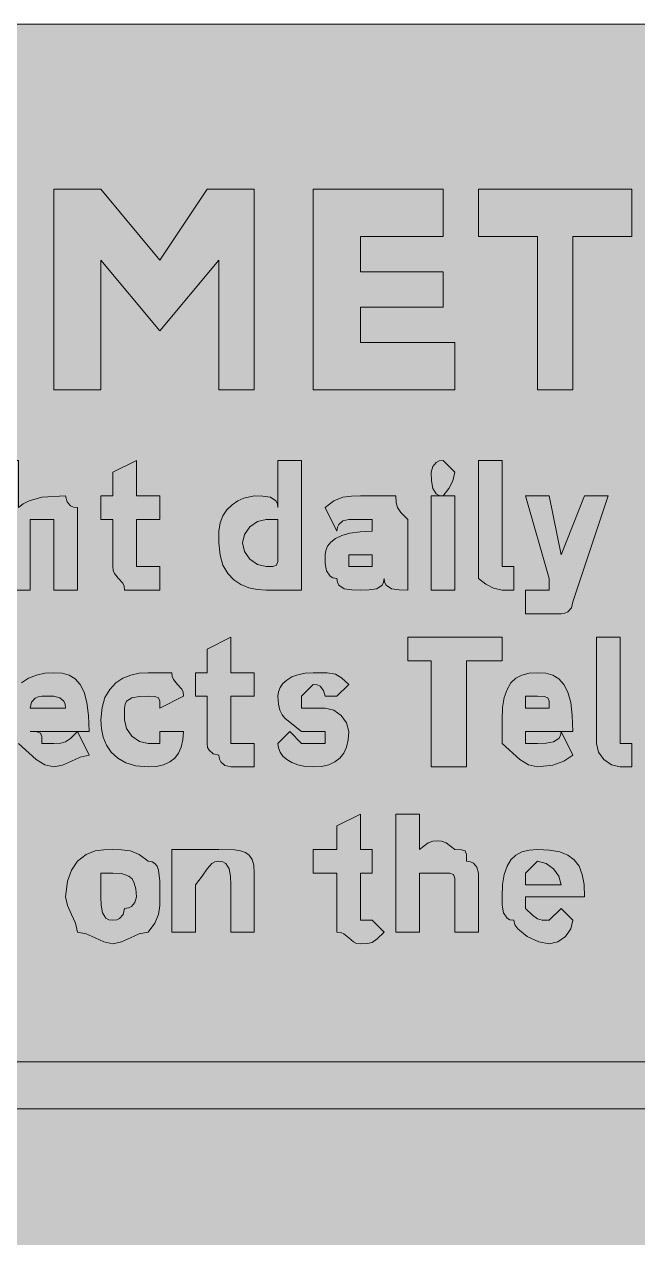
# Model space of a CAD drawing. Header units: metres. Extents: x 9 to 558, y 12 to 260.
# Drawn here: x 283.4 to 345.8, y 136.6 to 260.2 of the extents above; entities that cross this region are included whole.
import ezdxf

# ---------------------------------------------------------------- set-up
doc = ezdxf.new("R2010")
doc.units = ezdxf.units.M
for name, color, linetype, true_color in [('FILL_BLACK_000000', 7, 'Continuous', 0x000000), ('FILL_YELLOW_FFFF00', 7, 'Continuous', 0xffff00), ('STROKE_BLACK_000000', 7, 'Continuous', 0x000000)]:
    doc.layers.add(name, color=color, linetype=linetype, true_color=true_color)

msp = doc.modelspace()

# ---------------------------------------------------------------- hatches: boundary and pattern name
at = {"layer": 'FILL_BLACK_000000', "true_color": 0x000000}
h = msp.add_hatch(color=7, dxfattribs=at)
h.dxf.hatch_style = 1
h.paths.add_polyline_path([(291.21, 236.16), (291.21, 222.96), (286.41, 222.96), (286.41, 243.36), (291.21, 243.36), (297.21, 236.16), (302.01, 243.36), (306.81, 243.36), (306.81, 222.96), (303.21, 222.96), (303.21, 236.16), (297.21, 228.96), (291.21, 236.16)])
h = msp.add_hatch(color=7, dxfattribs=at)
h.dxf.hatch_style = 1
h.paths.add_polyline_path([(317.61, 227.76), (327.21, 227.76), (327.21, 222.96), (312.81, 222.96), (312.81, 243.36), (326.01, 243.36), (326.01, 238.56), (317.61, 238.56), (317.61, 234.96), (326.01, 234.96), (326.01, 231.36), (317.61, 231.36), (317.61, 227.76)])
h = msp.add_hatch(color=7, dxfattribs=at)
h.dxf.hatch_style = 1
h.paths.add_polyline_path([(339.21, 222.96), (335.61, 222.96), (335.61, 238.56), (329.61, 238.56), (329.61, 243.36), (345.21, 243.36), (345.21, 238.56), (339.21, 238.56), (339.21, 222.96)])
h = msp.add_hatch(color=7, dxfattribs=at)
h.dxf.hatch_style = 1
h.paths.add_polyline_path([(283.31, 211.36), (283.9, 211.65), (285.21, 212.01), (287.61, 212.16), (287.76, 211.56), (288.12, 211.15), (288.41, 211.01), (288.81, 210.96), (288.81, 208.56), (288.81, 202.56), (286.41, 202.56), (286.41, 208.56), (286.41, 209.76), (285.21, 209.76), (284.01, 209.76), (284.01, 208.56), (284.01, 202.56), (280.41, 202.56), (280.41, 215.76), (282.81, 215.76), (282.81, 210.96), (283.31, 211.36)])
h = msp.add_hatch(color=7, dxfattribs=at)
h.dxf.hatch_style = 1
h.paths.add_polyline_path([(297.21, 212.16), (297.21, 209.76), (294.81, 209.76), (294.81, 206.16), (294.81, 204.96), (296.01, 204.96), (297.21, 204.96), (297.21, 202.56), (294.81, 202.56), (293.61, 202.56), (293.56, 202.96), (293.42, 203.27), (293.01, 203.76), (292.6, 204.25), (292.46, 204.56), (292.41, 204.96), (292.41, 209.76), (291.21, 209.76), (291.21, 212.16), (292.41, 212.16), (292.41, 214.56), (294.81, 215.76), (294.81, 212.16), (297.21, 212.16)])
h = msp.add_hatch(color=7, dxfattribs=at)
h.dxf.hatch_style = 1
h.paths.add_polyline_path([(311.61, 215.76), (311.61, 202.56), (309.21, 202.56), (308.01, 202.56), (307.11, 202.62), (306.25, 202.8), (305.44, 203.13), (304.71, 203.61), (304.1, 204.26), (303.62, 205.09), (303.32, 206.12), (303.21, 207.36), (303.21, 208.56), (303.32, 209.4), (303.6, 210.13), (304.03, 210.75), (304.56, 211.26), (305.14, 211.65), (305.74, 211.93), (306.81, 212.16), (307.69, 212.14), (308.46, 212.01), (309, 211.65), (309.16, 211.36), (309.21, 210.96), (309.21, 215.76), (311.61, 215.76)])
h.paths.add_polyline_path([(309.21, 209.76), (308.01, 209.76), (307.13, 209.55), (306.36, 209.01), (305.82, 208.24), (305.61, 207.36), (305.82, 206.48), (306.36, 205.71), (307.13, 205.17), (308.01, 204.96), (308.7, 204.98), (309.06, 205.11), (309.19, 205.47), (309.21, 206.16), (309.21, 208.56), (309.21, 209.76)], flags=16)
h = msp.add_hatch(color=7, dxfattribs=at)
h.dxf.hatch_style = 1
h.paths.add_polyline_path([(327.02, 213.68), (326.61, 212.91), (326.01, 212.16), (325.61, 212.21), (325.32, 212.37), (324.96, 212.91), (324.83, 213.68), (324.81, 214.56), (324.96, 215.16), (325.32, 215.57), (325.61, 215.71), (326.01, 215.76), (327.21, 214.56), (327.02, 213.68)])
h = msp.add_hatch(color=7, dxfattribs=at)
h.dxf.hatch_style = 1
h.paths.add_polyline_path([(332.01, 204.96), (333.21, 204.96), (333.21, 202.56), (332.01, 202.56), (331.13, 202.75), (330.36, 203.16), (329.61, 203.76), (329.61, 204.96), (329.61, 215.76), (332.01, 215.76), (332.01, 204.96)])
h = msp.add_hatch(color=7, dxfattribs=at)
h.dxf.hatch_style = 1
h.paths.add_polyline_path([(317.61, 209.76), (316.41, 209.76), (315.81, 209.61), (315.4, 209.25), (315.26, 208.96), (315.21, 208.56), (314.01, 210.96), (314.91, 211.65), (315.81, 212.01), (316.71, 212.14), (317.61, 212.16), (321.21, 212.16), (321.23, 211.45), (321.36, 210.96), (321.72, 210.47), (322.41, 209.76), (322.41, 204.96), (322.41, 202.56), (321.53, 202.58), (320.76, 202.71), (320.22, 203.07), (320.06, 203.36), (320.01, 203.76), (319.96, 203.36), (319.8, 203.07), (319.26, 202.71), (318.49, 202.58), (317.61, 202.56), (316.73, 202.58), (315.96, 202.71), (315.42, 203.07), (315.26, 203.36), (315.21, 203.76), (314.81, 203.81), (314.52, 203.97), (314.16, 204.51), (314.03, 205.28), (314.01, 206.16), (314.07, 206.61), (314.25, 207.04), (314.58, 207.45), (315.06, 207.81), (315.71, 208.12), (316.54, 208.35), (317.57, 208.51), (318.81, 208.56), (318.81, 209.76), (317.61, 209.76)])
h.paths.add_polyline_path([(317.61, 204.96), (318.81, 204.96), (318.81, 206.16), (317.61, 206.16), (316.41, 206.16), (316.41, 204.96), (317.61, 204.96)], flags=16)
h = msp.add_hatch(color=7, dxfattribs=at)
h.dxf.hatch_style = 1
h.paths.add_polyline_path([(324.81, 202.56), (324.81, 212.16), (327.21, 212.16), (327.21, 202.56), (324.81, 202.56)])
h = msp.add_hatch(color=7, dxfattribs=at)
h.dxf.hatch_style = 1
h.paths.add_polyline_path([(339.21, 201.36), (339.06, 200.76), (338.7, 200.35), (338.41, 200.21), (338.01, 200.16), (334.41, 200.16), (334.41, 202.56), (335.61, 202.56), (336.81, 202.56), (336.81, 203.76), (334.41, 212.16), (336.81, 212.16), (338.01, 206.16), (340.41, 212.16), (342.81, 212.16), (339.21, 201.36)])
h = msp.add_hatch(color=7, dxfattribs=at)
h.dxf.hatch_style = 1
h.paths.add_polyline_path([(306.81, 194.16), (306.81, 191.76), (304.41, 191.76), (304.41, 188.16), (304.41, 186.96), (305.61, 186.96), (306.81, 186.96), (306.81, 184.56), (304.41, 184.56), (303.81, 184.71), (303.4, 185.07), (303.26, 185.36), (303.21, 185.76), (302.61, 185.91), (302.2, 186.27), (302.06, 186.56), (302.01, 186.96), (302.01, 191.76), (300.81, 191.76), (300.81, 194.16), (302.01, 194.16), (302.01, 196.56), (304.41, 197.76), (304.41, 194.16), (306.81, 194.16)])
h = msp.add_hatch(color=7, dxfattribs=at)
h.dxf.hatch_style = 1
h.paths.add_polyline_path([(328.41, 184.56), (324.81, 184.56), (324.81, 195.36), (322.41, 195.36), (322.41, 197.76), (332.01, 197.76), (332.01, 195.36), (328.41, 195.36), (328.41, 184.56)])
h = msp.add_hatch(color=7, dxfattribs=at)
h.dxf.hatch_style = 1
h.paths.add_polyline_path([(344.01, 188.16), (344.01, 186.96), (345.21, 186.96), (345.21, 184.56), (344.01, 184.56), (343.13, 184.77), (342.36, 185.31), (341.82, 186.08), (341.61, 186.96), (341.61, 197.76), (344.01, 197.76), (344.01, 188.16)])
h = msp.add_hatch(color=7, dxfattribs=at)
h.dxf.hatch_style = 1
h.paths.add_polyline_path([(288.21, 185.16), (287.31, 184.75), (286.41, 184.56), (285.51, 184.77), (284.61, 185.31), (282.81, 186.96), (282.41, 187.01), (282.12, 187.17), (281.76, 187.71), (281.63, 188.48), (281.61, 189.36), (281.72, 190.6), (282.02, 191.63), (282.5, 192.46), (283.11, 193.11), (283.84, 193.59), (284.65, 193.92), (285.51, 194.1), (286.41, 194.16), (287.25, 194.1), (287.98, 193.9), (288.6, 193.53), (289.11, 192.96), (289.5, 192.17), (289.78, 191.12), (289.95, 189.8), (290.01, 188.16), (288.81, 188.16), (290.01, 185.76), (289.11, 185.57), (288.21, 185.16)])
h.paths.add_polyline_path([(284.01, 188.16), (284.7, 188.14), (285.06, 188.01), (285.19, 187.65), (285.21, 186.96), (286.41, 186.96), (287.12, 186.98), (287.61, 187.11), (288.1, 187.47), (288.81, 188.16), (284.01, 188.16)], flags=16)
h.paths.add_polyline_path([(287.56, 190.96), (287.42, 191.25), (287.01, 191.61), (286.41, 191.76), (285.21, 191.76), (284.81, 191.71), (284.52, 191.57), (284.16, 191.16), (284.01, 190.56), (287.61, 190.56), (287.56, 190.96)], flags=16)
h = msp.add_hatch(color=7, dxfattribs=at)
h.dxf.hatch_style = 1
h.paths.add_polyline_path([(298.41, 194.16), (298.46, 193.76), (298.6, 193.45), (299.01, 192.96), (299.42, 192.47), (299.56, 192.16), (299.61, 191.76), (297.21, 190.56), (297.19, 191.25), (297.06, 191.61), (296.7, 191.74), (296.01, 191.76), (295.13, 191.74), (294.36, 191.61), (293.82, 191.25), (293.66, 190.96), (293.61, 190.56), (293.61, 189.36), (293.82, 188.48), (294.36, 187.71), (295.13, 187.17), (296.01, 186.96), (297.21, 186.96), (297.21, 188.16), (299.61, 188.16), (299.55, 187.32), (299.38, 186.58), (299.1, 185.97), (298.71, 185.46), (298.2, 185.07), (297.58, 184.78), (296.85, 184.62), (296.01, 184.56), (294.77, 184.67), (293.74, 184.97), (292.91, 185.45), (292.26, 186.06), (291.78, 186.79), (291.45, 187.6), (291.27, 188.46), (291.21, 189.36), (291.32, 190.6), (291.62, 191.63), (292.1, 192.46), (292.71, 193.11), (293.44, 193.59), (294.25, 193.92), (295.11, 194.1), (296.01, 194.16), (298.41, 194.16)])
h = msp.add_hatch(color=7, dxfattribs=at)
h.dxf.hatch_style = 1
h.paths.add_polyline_path([(316.35, 187.32), (316.18, 186.58), (315.9, 185.97), (315.51, 185.46), (315, 185.07), (314.38, 184.78), (313.65, 184.62), (312.81, 184.56), (311.97, 184.61), (311.23, 184.77), (310.62, 185), (310.11, 185.31), (309.72, 185.67), (309.44, 186.08), (309.27, 186.51), (309.21, 186.96), (310.41, 188.16), (311.61, 186.96), (312.81, 186.96), (314.01, 186.96), (314.01, 188.16), (311.61, 188.16), (309.96, 189.51), (309.65, 189.88), (309.42, 190.35), (309.26, 190.97), (309.21, 191.76), (309.27, 192.21), (309.44, 192.64), (309.72, 193.05), (310.11, 193.41), (310.62, 193.72), (311.23, 193.95), (311.97, 194.11), (312.81, 194.16), (314.22, 194.14), (315.06, 194.01), (315.68, 193.65), (316.41, 192.96), (315.21, 191.76), (314.01, 191.76), (313.86, 192.36), (313.5, 192.77), (313.21, 192.91), (312.81, 192.96), (311.61, 191.76), (311.61, 190.56), (314.01, 190.56), (314.89, 190.35), (315.66, 189.81), (316.2, 189.04), (316.41, 188.16), (316.35, 187.32)])
h = msp.add_hatch(color=7, dxfattribs=at)
h.dxf.hatch_style = 1
h.paths.add_polyline_path([(337.18, 184.75), (335.61, 184.56), (334.71, 184.77), (333.81, 185.31), (332.01, 186.96), (332.01, 189.36), (332.07, 190.6), (332.23, 191.63), (332.52, 192.46), (332.91, 193.11), (333.42, 193.59), (334.03, 193.92), (334.77, 194.1), (335.61, 194.16), (336.45, 194.1), (337.18, 193.9), (337.8, 193.53), (338.31, 192.96), (338.7, 192.17), (338.99, 191.12), (339.15, 189.8), (339.21, 188.16), (338.01, 188.16), (339.21, 185.76), (338.31, 185.16), (337.18, 184.75)])
h.paths.add_polyline_path([(334.41, 188.16), (334.41, 186.96), (335.61, 186.96), (336.49, 186.98), (337.26, 187.11), (337.8, 187.47), (337.96, 187.76), (338.01, 188.16), (334.41, 188.16)], flags=16)
h.paths.add_polyline_path([(336.79, 191.25), (336.66, 191.61), (336.3, 191.74), (335.61, 191.76), (334.41, 191.76), (334.41, 190.56), (336.81, 190.56), (336.79, 191.25)], flags=16)
h = msp.add_hatch(color=7, dxfattribs=at)
h.dxf.hatch_style = 1
h.paths.add_polyline_path([(318.81, 176.16), (318.81, 173.76), (317.61, 173.76), (317.61, 170.16), (317.61, 168.96), (318.81, 168.96), (320.01, 167.76), (319.3, 167.07), (318.81, 166.71), (318.32, 166.58), (317.61, 166.56), (317.21, 166.61), (316.9, 166.75), (316.41, 167.16), (315.92, 167.57), (315.61, 167.71), (315.21, 167.76), (315.21, 168.96), (315.21, 173.76), (312.81, 173.76), (312.81, 176.16), (315.21, 176.16), (315.21, 178.56), (317.61, 179.76), (317.61, 176.16), (318.81, 176.16)])
h = msp.add_hatch(color=7, dxfattribs=at)
h.dxf.hatch_style = 1
h.paths.add_polyline_path([(324.51, 176.83), (324.96, 177), (325.41, 177.06), (325.86, 177), (326.31, 176.83), (327.21, 176.16), (327.9, 176.14), (328.26, 176.01), (328.39, 175.65), (328.41, 174.96), (328.81, 174.91), (329.1, 174.77), (329.46, 174.36), (329.61, 173.76), (329.61, 167.76), (327.21, 167.76), (327.21, 172.56), (327.19, 173.25), (327.06, 173.61), (326.7, 173.74), (326.01, 173.76), (324.81, 173.76), (323.61, 173.76), (323.61, 172.56), (323.61, 167.76), (321.21, 167.76), (321.21, 179.76), (323.61, 179.76), (323.61, 176.16), (324.51, 176.83)])
h = msp.add_hatch(color=7, dxfattribs=at)
h.dxf.hatch_style = 1
h.paths.add_polyline_path([(297.06, 169.56), (296.7, 168.66), (296.01, 167.76), (295.11, 167.57), (294.21, 167.16), (293.31, 166.75), (292.41, 166.56), (291.51, 166.75), (290.61, 167.16), (289.71, 167.57), (288.81, 167.76), (288.62, 168.66), (288.21, 169.56), (287.8, 170.46), (287.61, 171.36), (287.8, 172.93), (288.21, 174.06), (288.81, 174.96), (289.71, 175.65), (290.61, 176.01), (291.51, 176.14), (292.41, 176.16), (293.31, 176.14), (294.21, 176.01), (295.11, 175.65), (296.01, 174.96), (296.41, 174.9), (296.7, 174.73), (296.92, 174.45), (297.06, 174.06), (297.19, 172.93), (297.21, 171.36), (297.19, 170.46), (297.06, 169.56)])
h.paths.add_polyline_path([(294.6, 172.75), (294.37, 173.17), (294.06, 173.46), (293.29, 173.72), (292.41, 173.76), (291.21, 173.76), (291.21, 171.36), (291.23, 170.48), (291.36, 169.71), (291.72, 169.17), (292.01, 169.01), (292.41, 168.96), (292.81, 169.01), (293.1, 169.15), (293.46, 169.56), (293.61, 170.16), (294.01, 170.21), (294.3, 170.35), (294.66, 170.76), (294.81, 171.36), (294.76, 172.15), (294.6, 172.75)], flags=16)
h = msp.add_hatch(color=7, dxfattribs=at)
h.dxf.hatch_style = 1
h.paths.add_polyline_path([(304.41, 167.76), (304.41, 172.56), (304.39, 173.44), (304.26, 174.21), (303.9, 174.75), (303.61, 174.91), (303.21, 174.96), (302.81, 174.91), (302.5, 174.75), (302.01, 174.21), (301.52, 173.44), (300.81, 172.56), (300.81, 167.76), (298.41, 167.76), (298.41, 176.16), (300.81, 176.16), (302.01, 176.16), (303.21, 176.16), (304.78, 176.12), (305.4, 176.03), (305.91, 175.86), (306.3, 175.57), (306.58, 175.15), (306.75, 174.55), (306.81, 173.76), (306.81, 167.76), (304.41, 167.76)])
h = msp.add_hatch(color=7, dxfattribs=at)
h.dxf.hatch_style = 1
h.paths.add_polyline_path([(334.41, 170.16), (335.12, 169.47), (335.61, 169.11), (336.1, 168.98), (336.81, 168.96), (338.01, 170.16), (339.21, 168.96), (339, 168.08), (338.46, 167.31), (337.69, 166.77), (336.81, 166.56), (335.74, 166.77), (334.56, 167.31), (333.6, 168.08), (333.32, 168.51), (333.21, 168.96), (332.81, 169.01), (332.52, 169.17), (332.16, 169.71), (332.03, 170.48), (332.01, 171.36), (332.07, 172.6), (332.23, 173.63), (332.52, 174.46), (332.91, 175.11), (333.42, 175.59), (334.03, 175.92), (334.77, 176.1), (335.61, 176.16), (336.85, 176.1), (337.88, 175.92), (338.71, 175.59), (339.36, 175.11), (339.84, 174.46), (340.17, 173.63), (340.35, 172.6), (340.41, 171.36), (334.41, 171.36), (334.41, 170.16)])
h.paths.add_polyline_path([(337.8, 173.44), (337.26, 174.21), (336.49, 174.75), (335.61, 174.96), (334.41, 173.76), (334.41, 172.56), (338.01, 172.56), (337.8, 173.44)], flags=16)
h = msp.add_hatch(color=7, dxfattribs=at)
h.dxf.hatch_style = 1
h.paths.add_polyline_path([(490.41, 159.36), (497.61, 159.36), (504.81, 152.16), (497.61, 144.96), (490.41, 144.96), (495.21, 149.76), (62.01, 149.76), (62.01, 154.56), (495.21, 154.56), (490.41, 159.36)])
at = {"layer": 'FILL_YELLOW_FFFF00', "true_color": 0xffff00}
h = msp.add_hatch(color=7, dxfattribs=at)
h.dxf.hatch_style = 1
h.paths.add_polyline_path([(551.26, 260.11), (552.02, 259.95), (553.41, 259.41), (556.41, 257.76), (556.81, 257.26), (557.1, 256.67), (557.46, 255.36), (557.61, 252.96), (557.61, 18.96), (557.61, 16.56), (557.56, 16.16), (557.42, 15.85), (557.01, 15.36), (556.6, 14.87), (556.46, 14.56), (556.41, 14.16), (553.41, 12.51), (552.02, 11.97), (551.26, 11.81), (550.41, 11.76), (16.41, 11.76), (15.53, 11.78), (14.76, 11.91), (14.22, 12.27), (14.06, 12.56), (14.01, 12.96), (13.13, 12.98), (12.36, 13.11), (11.82, 13.47), (11.66, 13.76), (11.61, 14.16), (10.82, 14.66), (10.22, 15.25), (9.8, 15.89), (9.51, 16.56), (9.25, 17.87), (9.21, 18.96), (9.21, 252.96), (9.21, 255.36), (9.92, 256.24), (10.41, 257.01), (10.9, 257.55), (11.21, 257.71), (11.61, 257.76), (11.66, 258.16), (11.82, 258.47), (12.36, 258.96), (13.13, 259.45), (14.01, 260.16), (16.41, 260.16), (550.41, 260.16), (551.26, 260.11)])

# ---------------------------------------------------------------- linework, layer by layer
at = {"layer": 'FILL_BLACK_000000', "lineweight": 0, "true_color": 0x000000}
for points in [[(291.21, 236.16), (291.21, 222.96), (286.41, 222.96), (286.41, 243.36), (291.21, 243.36), (297.21, 236.16), (302.01, 243.36), (306.81, 243.36), (306.81, 222.96), (303.21, 222.96), (303.21, 236.16), (297.21, 228.96)], [(317.61, 227.76), (327.21, 227.76), (327.21, 222.96), (312.81, 222.96), (312.81, 243.36), (326.01, 243.36), (326.01, 238.56), (317.61, 238.56), (317.61, 234.96), (326.01, 234.96), (326.01, 231.36), (317.61, 231.36)], [(339.21, 222.96), (335.61, 222.96), (335.61, 238.56), (329.61, 238.56), (329.61, 243.36), (345.21, 243.36), (345.21, 238.56), (339.21, 238.56)], [(283.31, 211.36), (283.9, 211.65), (285.21, 212.01), (287.61, 212.16), (287.76, 211.56), (288.12, 211.15), (288.41, 211.01), (288.81, 210.96), (288.81, 208.56), (288.81, 202.56), (286.41, 202.56), (286.41, 208.56), (286.41, 209.76), (285.21, 209.76), (284.01, 209.76), (284.01, 208.56), (284.01, 202.56), (280.41, 202.56), (280.41, 215.76), (282.81, 215.76), (282.81, 210.96)], [(297.21, 212.16), (297.21, 209.76), (294.81, 209.76), (294.81, 206.16), (294.81, 204.96), (296.01, 204.96), (297.21, 204.96), (297.21, 202.56), (294.81, 202.56), (293.61, 202.56), (293.56, 202.96), (293.42, 203.27), (293.01, 203.76), (292.6, 204.25), (292.46, 204.56), (292.41, 204.96), (292.41, 209.76), (291.21, 209.76), (291.21, 212.16), (292.41, 212.16), (292.41, 214.56), (294.81, 215.76), (294.81, 212.16)], [(311.61, 215.76), (311.61, 202.56), (309.21, 202.56), (308.01, 202.56), (307.11, 202.62), (306.25, 202.8), (305.44, 203.13), (304.71, 203.61), (304.1, 204.26), (303.62, 205.09), (303.32, 206.12), (303.21, 207.36), (303.21, 208.56), (303.32, 209.4), (303.6, 210.13), (304.03, 210.75), (304.56, 211.26), (305.14, 211.65), (305.74, 211.93), (306.81, 212.16), (307.69, 212.14), (308.46, 212.01), (309, 211.65), (309.16, 211.36), (309.21, 210.96), (309.21, 215.76)], [(327.02, 213.68), (326.61, 212.91), (326.01, 212.16), (325.61, 212.21), (325.32, 212.37), (324.96, 212.91), (324.83, 213.68), (324.81, 214.56), (324.96, 215.16), (325.32, 215.57), (325.61, 215.71), (326.01, 215.76), (327.21, 214.56)], [(332.01, 204.96), (333.21, 204.96), (333.21, 202.56), (332.01, 202.56), (331.13, 202.75), (330.36, 203.16), (329.61, 203.76), (329.61, 204.96), (329.61, 215.76), (332.01, 215.76)], [(317.61, 209.76), (316.41, 209.76), (315.81, 209.61), (315.4, 209.25), (315.26, 208.96), (315.21, 208.56), (314.01, 210.96), (314.91, 211.65), (315.81, 212.01), (316.71, 212.14), (317.61, 212.16), (321.21, 212.16), (321.23, 211.45), (321.36, 210.96), (321.72, 210.47), (322.41, 209.76), (322.41, 204.96), (322.41, 202.56), (321.53, 202.58), (320.76, 202.71), (320.22, 203.07), (320.06, 203.36), (320.01, 203.76), (319.96, 203.36), (319.8, 203.07), (319.26, 202.71), (318.49, 202.58), (317.61, 202.56), (316.73, 202.58), (315.96, 202.71), (315.42, 203.07), (315.26, 203.36), (315.21, 203.76), (314.81, 203.81), (314.52, 203.97), (314.16, 204.51), (314.03, 205.28), (314.01, 206.16), (314.07, 206.61), (314.25, 207.04), (314.58, 207.45), (315.06, 207.81), (315.71, 208.12), (316.54, 208.35), (317.57, 208.51), (318.81, 208.56), (318.81, 209.76)], [(324.81, 202.56), (324.81, 212.16), (327.21, 212.16), (327.21, 202.56)], [(339.21, 201.36), (339.06, 200.76), (338.7, 200.35), (338.41, 200.21), (338.01, 200.16), (334.41, 200.16), (334.41, 202.56), (335.61, 202.56), (336.81, 202.56), (336.81, 203.76), (334.41, 212.16), (336.81, 212.16), (338.01, 206.16), (340.41, 212.16), (342.81, 212.16)], [(309.21, 209.76), (308.01, 209.76), (307.13, 209.55), (306.36, 209.01), (305.82, 208.24), (305.61, 207.36), (305.82, 206.48), (306.36, 205.71), (307.13, 205.17), (308.01, 204.96), (308.7, 204.98), (309.06, 205.11), (309.19, 205.47), (309.21, 206.16), (309.21, 208.56)], [(317.61, 204.96), (318.81, 204.96), (318.81, 206.16), (317.61, 206.16), (316.41, 206.16), (316.41, 204.96)], [(306.81, 194.16), (306.81, 191.76), (304.41, 191.76), (304.41, 188.16), (304.41, 186.96), (305.61, 186.96), (306.81, 186.96), (306.81, 184.56), (304.41, 184.56), (303.81, 184.71), (303.4, 185.07), (303.26, 185.36), (303.21, 185.76), (302.61, 185.91), (302.2, 186.27), (302.06, 186.56), (302.01, 186.96), (302.01, 191.76), (300.81, 191.76), (300.81, 194.16), (302.01, 194.16), (302.01, 196.56), (304.41, 197.76), (304.41, 194.16)], [(328.41, 184.56), (324.81, 184.56), (324.81, 195.36), (322.41, 195.36), (322.41, 197.76), (332.01, 197.76), (332.01, 195.36), (328.41, 195.36)], [(344.01, 188.16), (344.01, 186.96), (345.21, 186.96), (345.21, 184.56), (344.01, 184.56), (343.13, 184.77), (342.36, 185.31), (341.82, 186.08), (341.61, 186.96), (341.61, 197.76), (344.01, 197.76)], [(298.41, 194.16), (298.46, 193.76), (298.6, 193.45), (299.01, 192.96), (299.42, 192.47), (299.56, 192.16), (299.61, 191.76), (297.21, 190.56), (297.19, 191.25), (297.06, 191.61), (296.7, 191.74), (296.01, 191.76), (295.13, 191.74), (294.36, 191.61), (293.82, 191.25), (293.66, 190.96), (293.61, 190.56), (293.61, 189.36), (293.82, 188.48), (294.36, 187.71), (295.13, 187.17), (296.01, 186.96), (297.21, 186.96), (297.21, 188.16), (299.61, 188.16), (299.55, 187.32), (299.38, 186.58), (299.1, 185.97), (298.71, 185.46), (298.2, 185.07), (297.58, 184.78), (296.85, 184.62), (296.01, 184.56), (294.77, 184.67), (293.74, 184.97), (292.91, 185.45), (292.26, 186.06), (291.78, 186.79), (291.45, 187.6), (291.27, 188.46), (291.21, 189.36), (291.32, 190.6), (291.62, 191.63), (292.1, 192.46), (292.71, 193.11), (293.44, 193.59), (294.25, 193.92), (295.11, 194.1), (296.01, 194.16)], [(316.35, 187.32), (316.18, 186.58), (315.9, 185.97), (315.51, 185.46), (315, 185.07), (314.38, 184.78), (313.65, 184.62), (312.81, 184.56), (311.97, 184.61), (311.23, 184.77), (310.62, 185), (310.11, 185.31), (309.72, 185.67), (309.44, 186.08), (309.27, 186.51), (309.21, 186.96), (310.41, 188.16), (311.61, 186.96), (312.81, 186.96), (314.01, 186.96), (314.01, 188.16), (311.61, 188.16), (309.96, 189.51), (309.65, 189.88), (309.42, 190.35), (309.26, 190.97), (309.21, 191.76), (309.27, 192.21), (309.44, 192.64), (309.72, 193.05), (310.11, 193.41), (310.62, 193.72), (311.23, 193.95), (311.97, 194.11), (312.81, 194.16), (314.22, 194.14), (315.06, 194.01), (315.68, 193.65), (316.41, 192.96), (315.21, 191.76), (314.01, 191.76), (313.86, 192.36), (313.5, 192.77), (313.21, 192.91), (312.81, 192.96), (311.61, 191.76), (311.61, 190.56), (314.01, 190.56), (314.89, 190.35), (315.66, 189.81), (316.2, 189.04), (316.41, 188.16)], [(337.18, 184.75), (335.61, 184.56), (334.71, 184.77), (333.81, 185.31), (332.01, 186.96), (332.01, 189.36), (332.07, 190.6), (332.23, 191.63), (332.52, 192.46), (332.91, 193.11), (333.42, 193.59), (334.03, 193.92), (334.77, 194.1), (335.61, 194.16), (336.45, 194.1), (337.18, 193.9), (337.8, 193.53), (338.31, 192.96), (338.7, 192.17), (338.99, 191.12), (339.15, 189.8), (339.21, 188.16), (338.01, 188.16), (339.21, 185.76), (338.31, 185.16)], [(287.56, 190.96), (287.42, 191.25), (287.01, 191.61), (286.41, 191.76), (285.21, 191.76), (284.81, 191.71), (284.52, 191.57), (284.16, 191.16), (284.01, 190.56), (287.61, 190.56)], [(336.79, 191.25), (336.66, 191.61), (336.3, 191.74), (335.61, 191.76), (334.41, 191.76), (334.41, 190.56), (336.81, 190.56)], [(284.01, 188.16), (284.7, 188.14), (285.06, 188.01), (285.19, 187.65), (285.21, 186.96), (286.41, 186.96), (287.12, 186.98), (287.61, 187.11), (288.1, 187.47), (288.81, 188.16)], [(334.41, 188.16), (334.41, 186.96), (335.61, 186.96), (336.49, 186.98), (337.26, 187.11), (337.8, 187.47), (337.96, 187.76), (338.01, 188.16)], [(318.81, 176.16), (318.81, 173.76), (317.61, 173.76), (317.61, 170.16), (317.61, 168.96), (318.81, 168.96), (320.01, 167.76), (319.3, 167.07), (318.81, 166.71), (318.32, 166.58), (317.61, 166.56), (317.21, 166.61), (316.9, 166.75), (316.41, 167.16), (315.92, 167.57), (315.61, 167.71), (315.21, 167.76), (315.21, 168.96), (315.21, 173.76), (312.81, 173.76), (312.81, 176.16), (315.21, 176.16), (315.21, 178.56), (317.61, 179.76), (317.61, 176.16)], [(324.51, 176.83), (324.96, 177), (325.41, 177.06), (325.86, 177), (326.31, 176.83), (327.21, 176.16), (327.9, 176.14), (328.26, 176.01), (328.39, 175.65), (328.41, 174.96), (328.81, 174.91), (329.1, 174.77), (329.46, 174.36), (329.61, 173.76), (329.61, 167.76), (327.21, 167.76), (327.21, 172.56), (327.19, 173.25), (327.06, 173.61), (326.7, 173.74), (326.01, 173.76), (324.81, 173.76), (323.61, 173.76), (323.61, 172.56), (323.61, 167.76), (321.21, 167.76), (321.21, 179.76), (323.61, 179.76), (323.61, 176.16)], [(297.06, 169.56), (296.7, 168.66), (296.01, 167.76), (295.11, 167.57), (294.21, 167.16), (293.31, 166.75), (292.41, 166.56), (291.51, 166.75), (290.61, 167.16), (289.71, 167.57), (288.81, 167.76), (288.62, 168.66), (288.21, 169.56), (287.8, 170.46), (287.61, 171.36), (287.8, 172.93), (288.21, 174.06), (288.81, 174.96), (289.71, 175.65), (290.61, 176.01), (291.51, 176.14), (292.41, 176.16), (293.31, 176.14), (294.21, 176.01), (295.11, 175.65), (296.01, 174.96), (296.41, 174.9), (296.7, 174.73), (296.92, 174.45), (297.06, 174.06), (297.19, 172.93), (297.21, 171.36), (297.19, 170.46)], [(304.41, 167.76), (304.41, 172.56), (304.39, 173.44), (304.26, 174.21), (303.9, 174.75), (303.61, 174.91), (303.21, 174.96), (302.81, 174.91), (302.5, 174.75), (302.01, 174.21), (301.52, 173.44), (300.81, 172.56), (300.81, 167.76), (298.41, 167.76), (298.41, 176.16), (300.81, 176.16), (302.01, 176.16), (303.21, 176.16), (304.78, 176.12), (305.4, 176.03), (305.91, 175.86), (306.3, 175.57), (306.58, 175.15), (306.75, 174.55), (306.81, 173.76), (306.81, 167.76)], [(334.41, 170.16), (335.12, 169.47), (335.61, 169.11), (336.1, 168.98), (336.81, 168.96), (338.01, 170.16), (339.21, 168.96), (339, 168.08), (338.46, 167.31), (337.69, 166.77), (336.81, 166.56), (335.74, 166.77), (334.56, 167.31), (333.6, 168.08), (333.32, 168.51), (333.21, 168.96), (332.81, 169.01), (332.52, 169.17), (332.16, 169.71), (332.03, 170.48), (332.01, 171.36), (332.07, 172.6), (332.23, 173.63), (332.52, 174.46), (332.91, 175.11), (333.42, 175.59), (334.03, 175.92), (334.77, 176.1), (335.61, 176.16), (336.85, 176.1), (337.88, 175.92), (338.71, 175.59), (339.36, 175.11), (339.84, 174.46), (340.17, 173.63), (340.35, 172.6), (340.41, 171.36), (334.41, 171.36)], [(337.8, 173.44), (337.26, 174.21), (336.49, 174.75), (335.61, 174.96), (334.41, 173.76), (334.41, 172.56), (338.01, 172.56)], [(294.6, 172.75), (294.37, 173.17), (294.06, 173.46), (293.29, 173.72), (292.41, 173.76), (291.21, 173.76), (291.21, 171.36), (291.23, 170.48), (291.36, 169.71), (291.72, 169.17), (292.01, 169.01), (292.41, 168.96), (292.81, 169.01), (293.1, 169.15), (293.46, 169.56), (293.61, 170.16), (294.01, 170.21), (294.3, 170.35), (294.66, 170.76), (294.81, 171.36), (294.76, 172.15)], [(490.41, 159.36), (497.61, 159.36), (504.81, 152.16), (497.61, 144.96), (490.41, 144.96), (495.21, 149.76), (62.01, 149.76), (62.01, 154.56), (495.21, 154.56)]]:
    msp.add_lwpolyline(points, close=True, dxfattribs=at)
msp.add_lwpolyline([(283.11, 193.11), (283.84, 193.59), (284.65, 193.92), (285.51, 194.1), (286.41, 194.16), (287.25, 194.1), (287.98, 193.9), (288.6, 193.53), (289.11, 192.96), (289.5, 192.17), (289.78, 191.12), (289.95, 189.8), (290.01, 188.16), (288.81, 188.16), (290.01, 185.76), (289.11, 185.57), (288.21, 185.16), (287.31, 184.75), (286.41, 184.56), (285.51, 184.77), (284.61, 185.31), (282.81, 186.96)], dxfattribs=at)
at = {"layer": 'FILL_YELLOW_FFFF00', "lineweight": 0, "true_color": 0xffff00}
msp.add_lwpolyline([(16.41, 260.16), (550.41, 260.16), (551.26, 260.11), (552.02, 259.95), (553.41, 259.41), (556.41, 257.76), (556.81, 257.26), (557.1, 256.67), (557.46, 255.36), (557.61, 252.96), (557.61, 18.96), (557.61, 16.56), (557.56, 16.16), (557.42, 15.85), (557.01, 15.36), (556.6, 14.87), (556.46, 14.56), (556.41, 14.16), (553.41, 12.51), (552.02, 11.97), (551.26, 11.81), (550.41, 11.76), (16.41, 11.76)], dxfattribs=at)
at = {"layer": 'STROKE_BLACK_000000', "lineweight": 0, "true_color": 0x000000}
msp.add_lwpolyline([(320.61, 203.6), (320.61, 203.6)], dxfattribs=at)

doc.saveas('drawing.dxf')
